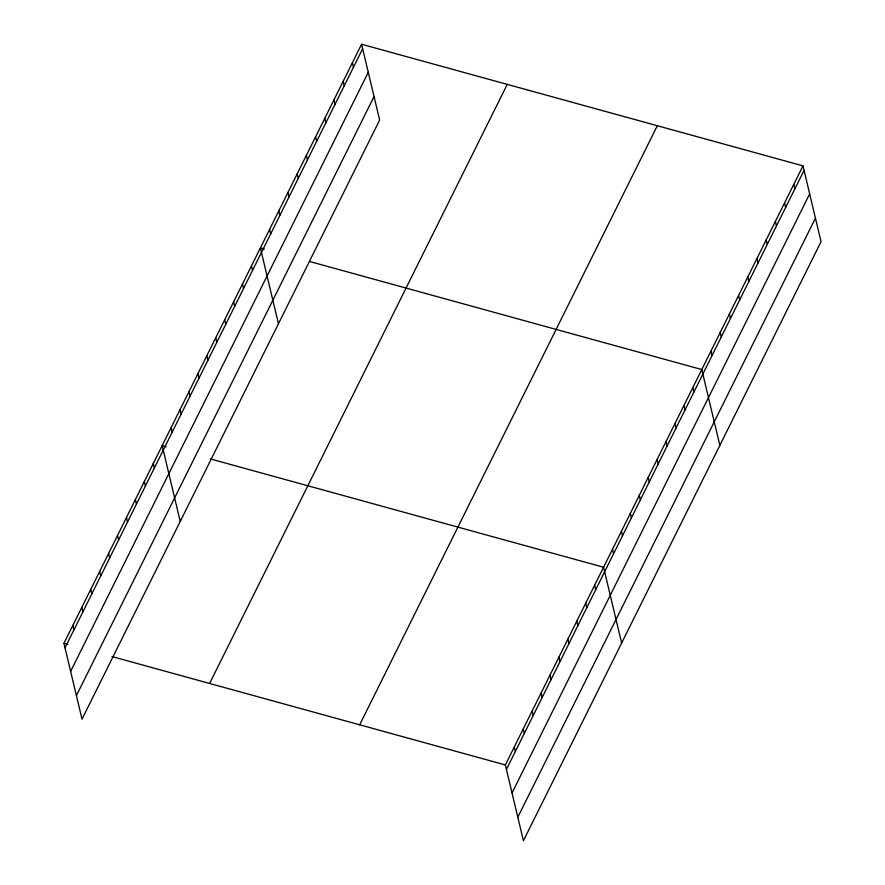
<?xml version="1.0" encoding="UTF-8"?>
<svg xmlns="http://www.w3.org/2000/svg" width="885" height="885" viewBox="0 0 885 885"><rect width="100%" height="100%" fill="white"/><g stroke="black" fill="none" stroke-linecap="round" stroke-linejoin="round"><path stroke-width="1.33" d="M361.589 44.25L379.643 120.061L82.017 719.14L63.952 643.329L361.589 44.25L802.983 165.86L821.048 241.671L523.411 840.75L505.357 764.939L802.983 165.86M65.025 647.831L362.662 48.752M70.634 671.361L368.271 72.282M76.409 695.61L374.045 96.531M209.612 683.463L507.249 84.385M359.686 724.804L657.323 125.725M506.419 769.441L804.056 170.351M512.028 792.971L809.664 193.892M517.802 817.22L815.439 218.13M264.294 249.017L260.389 247.933L278.454 323.755M309.816 261.551L701.783 369.543L719.848 445.354M166.081 446.715L162.176 445.631L180.23 521.453M210.298 458.895L603.57 567.241L621.635 643.052M63.952 643.329L67.857 644.413M112.074 656.593L505.357 764.939M793.779 184.368L794.852 188.87M784.586 202.886L785.659 207.389M775.382 221.405L776.455 225.907M766.189 239.923L767.262 244.426M756.985 258.442L758.058 262.945M747.781 276.961L748.854 281.463M738.588 295.479L739.661 299.971M729.384 313.987L730.457 318.489M720.191 332.506L721.264 337.008M710.987 351.024L712.06 355.527M692.855 387.519L693.928 392.011M683.928 405.485L685.001 409.987M675.001 423.461L676.074 427.964M666.073 441.438L667.146 445.929M657.146 459.403L658.219 463.906M648.218 477.38L649.291 481.882M639.291 495.346L640.353 499.848M630.352 513.322L631.425 517.825M621.425 531.299L622.498 535.801M612.497 549.264L613.57 553.767M594.643 585.217L595.716 589.709M585.715 603.183L586.788 607.685M576.788 621.159L577.861 625.662M567.849 639.125L568.922 643.627M558.922 657.101L559.995 661.604M549.994 675.078L551.067 679.58M541.067 693.043L542.14 697.546M532.139 711.02L533.212 715.522M523.212 728.997L524.285 733.488M352.385 62.769L353.458 67.271M514.285 746.962L515.358 751.465M343.192 81.287L344.265 85.79M333.988 99.806L335.061 104.297M324.784 118.313L325.857 122.816M315.591 136.832L316.664 141.334M306.387 155.351L307.46 159.853M297.194 173.869L298.267 178.372M287.99 192.388L289.063 196.89M278.797 210.907L279.859 215.409M269.593 229.425L270.666 233.917M251.462 265.909L252.535 270.412M242.534 283.886L243.607 288.388M233.607 301.851L234.68 306.354M224.679 319.828L225.752 324.33M215.752 337.805L216.825 342.296M206.825 355.77L207.886 360.272M197.886 373.747L198.959 378.249M188.959 391.723L190.032 396.214M180.031 409.689L181.104 414.191M171.104 427.665L172.177 432.168M153.249 463.607L154.322 468.11M144.321 481.584L145.394 486.086M135.383 499.549L136.456 504.052M126.455 517.526L127.528 522.028M117.528 535.502L118.601 539.994M108.601 553.468L109.674 557.97M99.673 571.444L100.746 575.947M90.746 589.41L91.819 593.912M81.818 607.387L82.891 611.889M72.891 625.363L73.953 629.866"/></g></svg>
